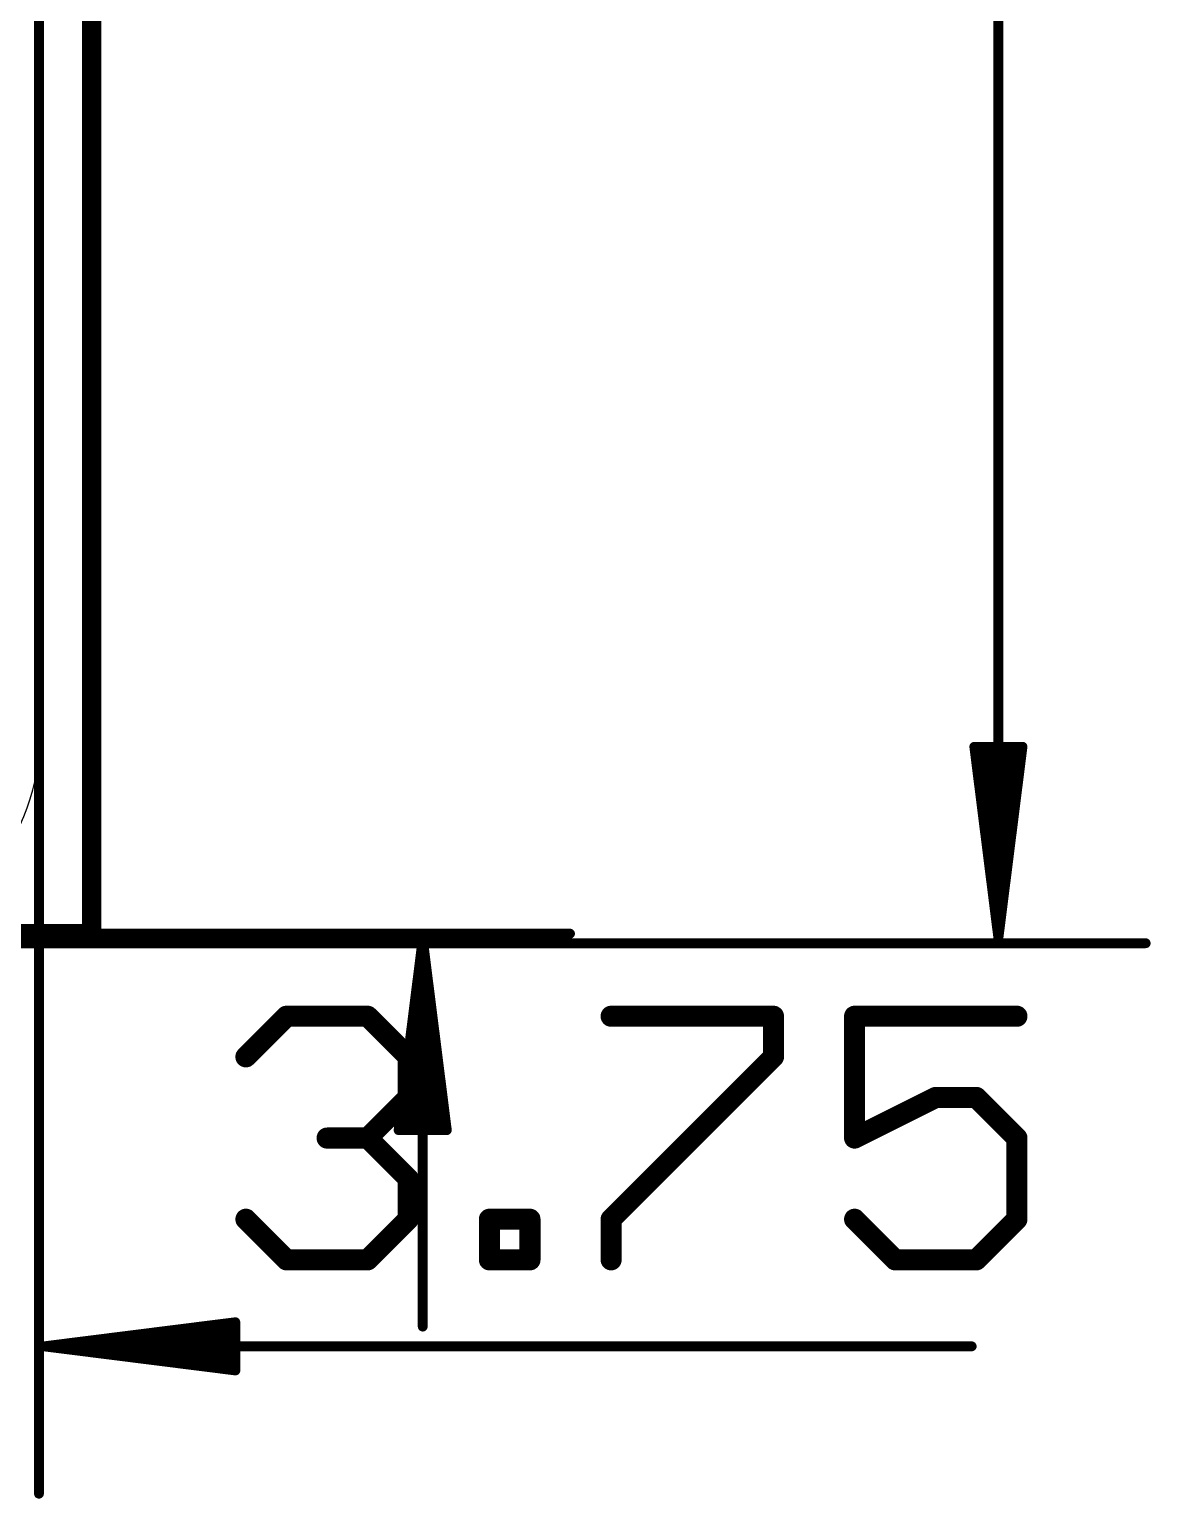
# Model space of a CAD drawing. Extents: x -21 to 68.1, y -13.1 to 62.4.
# Drawn here: x 53.21 to 68.05, y -7.48 to 11.97 of the extents above; entities that cross this region are included whole.
import ezdxf

# ---------------------------------------------------------------- set-up
doc = ezdxf.new("R2010")
doc.units = 0
for name, color, linetype in [('16', 132, 'CONTINUOUS'), ('20', 53, 'CONTINUOUS'), ('47', 253, 'CONTINUOUS')]:
    doc.layers.add(name, color=color, linetype=linetype)

msp = doc.modelspace()

# ---------------------------------------------------------------- linework, layer by layer
at = {"layer": '16', "const_width": 0.254}
for points in [[(54.038, 0), (54.038, 41.005)], [(0, 0), (54.038, 0)]]:
    msp.add_lwpolyline(points, dxfattribs=at)
at = {"layer": '16', "const_width": 0.127}
for points in [[(53.9745, 0, 1), (54.1015, 0)], [(54.038, -0.0635, 1), (54.038, 0.0635)]]:
    msp.add_lwpolyline(points, format="xyb", dxfattribs=at)
at = {"layer": '20'}
msp.add_line((53.34, 38.1), (53.34, 2.54), dxfattribs=at)
msp.add_arc((50.8, 2.54), 2.54, 270, 0, dxfattribs=at)
at = {"layer": '47'}
for points, const_width in [([(66.04, 40.448), (66.04, -0.062)], 0.13), ([(53.34, 15.875), (53.34, -7.411)], 0.13), ([(66.04, -0.062), (65.7208, 2.473)], 0.13), ([(65.7208, 2.473), (66.3592, 2.473)], 0.13), ([(66.04, -0.062), (65.78, 2.473)], 0.13), ([(66.04, -0.062), (65.91, 2.473)], 0.13), ([(66.3592, 2.473), (66.04, -0.062)], 0.13), ([(66.17, 2.473), (66.04, -0.062)], 0.13), ([(66.3, 2.473), (66.04, -0.062)], 0.13), ([(49.022, 0), (60.37, 0)], 0.13), ([(58.42, -0.065), (58.1008, -2.6)], 0.13), ([(58.42, -0.065), (58.16, -2.6)], 0.13), ([(58.42, -0.065), (58.29, -2.6)], 0.13), ([(58.42, -0.065), (58.42, -5.2)], 0.13), ([(58.7392, -2.6), (58.42, -0.065)], 0.13), ([(58.55, -2.6), (58.42, -0.065)], 0.13), ([(58.68, -2.6), (58.42, -0.065)], 0.13), ([(49.403, -0.127), (67.99, -0.127)], 0.13), ([(56.0797, -1.6302), (56.6169, -1.0929)], 0.2794), ([(56.6169, -1.0929), (57.6914, -1.0929)], 0.2794), ([(57.6914, -1.0929), (58.2286, -1.6302)], 0.2794), ([(60.9138, -1.0929), (63.0627, -1.0929)], 0.2794), ([(63.0627, -1.0929), (63.0627, -1.6302)], 0.2794), ([(66.2855, -1.0929), (64.1366, -1.0929)], 0.2794), ([(64.1366, -1.0929), (64.1366, -2.7046)], 0.2794), ([(58.2286, -1.6302), (58.2286, -2.1674)], 0.2794), ([(63.0627, -1.6302), (60.9138, -3.7791)], 0.2794), ([(58.2286, -2.1674), (57.6914, -2.7046)], 0.2794), ([(64.1366, -2.7046), (65.211, -2.1674)], 0.2794), ([(65.211, -2.1674), (65.7483, -2.1674)], 0.2794), ([(65.7483, -2.1674), (66.2855, -2.7046)], 0.2794), ([(57.6914, -2.7046), (57.1542, -2.7046)], 0.2794), ([(57.6914, -2.7046), (58.2286, -3.2419)], 0.2794), ([(58.1008, -2.6), (58.7392, -2.6)], 0.13), ([(66.2855, -2.7046), (66.2855, -3.7791)], 0.2794), ([(58.2286, -3.2419), (58.2286, -3.7791)], 0.2794), ([(56.6169, -4.3163), (56.0797, -3.7791)], 0.2794), ([(58.2286, -3.7791), (57.6914, -4.3163)], 0.2794), ([(59.3025, -4.3163), (59.3025, -3.7791)], 0.2794), ([(59.3025, -3.7791), (59.8397, -3.7791)], 0.2794), ([(59.8397, -3.7791), (59.8397, -4.3163)], 0.2794), ([(60.9138, -3.7791), (60.9138, -4.3163)], 0.2794), ([(64.6738, -4.3163), (64.1366, -3.7791)], 0.2794), ([(66.2855, -3.7791), (65.7483, -4.3163)], 0.2794), ([(57.6914, -4.3163), (56.6169, -4.3163)], 0.2794), ([(59.8397, -4.3163), (59.3025, -4.3163)], 0.2794), ([(65.7483, -4.3163), (64.6738, -4.3163)], 0.2794), ([(53.405, -5.461), (55.94, -5.1418)], 0.13), ([(53.405, -5.461), (55.94, -5.201)], 0.13), ([(55.94, -5.1418), (55.94, -5.7802)], 0.13), ([(53.405, -5.461), (55.94, -5.331)], 0.13), ([(53.405, -5.461), (65.6871, -5.461)], 0.13), ([(55.94, -5.7802), (53.405, -5.461)], 0.13), ([(55.94, -5.591), (53.405, -5.461)], 0.13), ([(55.94, -5.721), (53.405, -5.461)], 0.13)]:
    msp.add_lwpolyline(points, dxfattribs=dict(at, const_width=const_width))
for points, const_width in [([(65.753, 2.4771, 1), (65.6885, 2.4689)], 0.065), ([(65.7208, 2.5055, 1), (65.7208, 2.4405)], 0.065), ([(65.8123, 2.4763, 1), (65.7477, 2.4697)], 0.065), ([(65.9425, 2.4747, 1), (65.8775, 2.4713)], 0.065), ([(66.2025, 2.4713, 1), (66.1375, 2.4747)], 0.065), ([(66.3323, 2.4697, 1), (66.2677, 2.4763)], 0.065), ([(66.3915, 2.4689, 1), (66.327, 2.4771)], 0.065), ([(66.3592, 2.4405, 1), (66.3592, 2.5055)], 0.065), ([(58.4525, -0.0667, 1), (58.3875, -0.0633)], 0.065), ([(58.4525, -0.0633, 1), (58.3875, -0.0667)], 0.065), ([(60.37, -0.0325, 1), (60.37, 0.0325)], 0.065), ([(58.4525, -0.065, 1), (58.3875, -0.065)], 0.065), ([(58.4522, -0.0609, 1), (58.3878, -0.0691)], 0.065), ([(58.4523, -0.0617, 1), (58.3877, -0.0683)], 0.065), ([(58.4523, -0.0683, 1), (58.3877, -0.0617)], 0.065), ([(58.4522, -0.0691, 1), (58.3878, -0.0609)], 0.065), ([(66.0078, -0.0579, 1), (66.0722, -0.0661)], 0.065), ([(66.0077, -0.0587, 1), (66.0723, -0.0653)], 0.065), ([(66.0075, -0.0637, 1), (66.0725, -0.0603)], 0.065), ([(66.0075, -0.0603, 1), (66.0725, -0.0637)], 0.065), ([(66.0075, -0.062, 1), (66.0725, -0.062)], 0.065), ([(66.0077, -0.0653, 1), (66.0723, -0.0587)], 0.065), ([(66.0078, -0.0661, 1), (66.0722, -0.0579)], 0.065), ([(67.99, -0.1595, 1), (67.99, -0.0945)], 0.065), ([(56.6169, -1.0231, 1), (56.6169, -1.1628)], 0.1397), ([(56.6663, -1.1423, 1), (56.5675, -1.0436)], 0.1397), ([(57.7408, -1.0436, 1), (57.642, -1.1423)], 0.1397), ([(57.6914, -1.1628, 1), (57.6914, -1.0231)], 0.1397), ([(60.9138, -1.0231, 1), (60.9138, -1.1628)], 0.1397), ([(63.1326, -1.0929, 1), (62.9929, -1.0929)], 0.1397), ([(63.0627, -1.1628, 1), (63.0627, -1.0231)], 0.1397), ([(64.2064, -1.0929, 1), (64.0667, -1.0929)], 0.1397), ([(64.1366, -1.0231, 1), (64.1366, -1.1628)], 0.1397), ([(66.2855, -1.1628, 1), (66.2855, -1.0231)], 0.1397), ([(56.0303, -1.5808, 1), (56.1291, -1.6796)], 0.1397), ([(58.2985, -1.6302, 1), (58.1588, -1.6302)], 0.1397), ([(58.1792, -1.6796, 1), (58.278, -1.5808)], 0.1397), ([(63.1121, -1.6796, 1), (63.0133, -1.5808)], 0.1397), ([(62.9929, -1.6302, 1), (63.1326, -1.6302)], 0.1397), ([(58.1588, -2.1674, 1), (58.2985, -2.1674)], 0.1397), ([(58.278, -2.2168, 1), (58.1792, -2.118)], 0.1397), ([(65.211, -2.0975, 1), (65.211, -2.2372)], 0.1397), ([(65.2423, -2.2299, 1), (65.1798, -2.1049)], 0.1397), ([(65.7976, -2.118, 1), (65.6989, -2.2168)], 0.1397), ([(65.7483, -2.2372, 1), (65.7483, -2.0975)], 0.1397), ([(57.1542, -2.6348, 1), (57.1542, -2.7745)], 0.1397), ([(57.7408, -2.6552, 1), (57.642, -2.754)], 0.1397), ([(57.642, -2.6552, 1), (57.7408, -2.754)], 0.1397), ([(57.6914, -2.7745, 1), (57.6914, -2.6348)], 0.1397), ([(58.0685, -2.5959, 1), (58.133, -2.6041)], 0.065), ([(58.1008, -2.5675, 1), (58.1008, -2.6325)], 0.065), ([(58.1277, -2.5967, 1), (58.1923, -2.6033)], 0.065), ([(58.2575, -2.5983, 1), (58.3225, -2.6017)], 0.065), ([(58.5175, -2.6017, 1), (58.5825, -2.5983)], 0.065), ([(58.6477, -2.6033, 1), (58.7123, -2.5967)], 0.065), ([(58.707, -2.6041, 1), (58.7715, -2.5959)], 0.065), ([(58.7392, -2.6325, 1), (58.7392, -2.5675)], 0.065), ([(64.1053, -2.6421, 1), (64.1678, -2.7671)], 0.1397), ([(64.0667, -2.7046, 1), (64.2064, -2.7046)], 0.1397), ([(66.3553, -2.7046, 1), (66.2156, -2.7046)], 0.1397), ([(66.2361, -2.754, 1), (66.3349, -2.6552)], 0.1397), ([(58.2985, -3.2419, 1), (58.1588, -3.2419)], 0.1397), ([(58.1792, -3.2912, 1), (58.278, -3.1925)], 0.1397), ([(56.1291, -3.7297, 1), (56.0303, -3.8285)], 0.1397), ([(58.278, -3.8285, 1), (58.1792, -3.7297)], 0.1397), ([(59.3723, -3.7791, 1), (59.2326, -3.7791)], 0.1397), ([(59.3025, -3.7092, 1), (59.3025, -3.8489)], 0.1397), ([(59.9095, -3.7791, 1), (59.7698, -3.7791)], 0.1397), ([(59.8397, -3.8489, 1), (59.8397, -3.7092)], 0.1397), ([(60.9837, -3.7791, 1), (60.844, -3.7791)], 0.1397), ([(60.8644, -3.7297, 1), (60.9632, -3.8285)], 0.1397), ([(64.186, -3.7297, 1), (64.0872, -3.8285)], 0.1397), ([(66.3349, -3.8285, 1), (66.2361, -3.7297)], 0.1397), ([(58.1588, -3.7791, 1), (58.2985, -3.7791)], 0.1397), ([(66.2156, -3.7791, 1), (66.3553, -3.7791)], 0.1397), ([(56.6169, -4.2465, 1), (56.6169, -4.3861)], 0.1397), ([(56.5675, -4.3657, 1), (56.6663, -4.2669)], 0.1397), ([(57.642, -4.2669, 1), (57.7408, -4.3657)], 0.1397), ([(57.6914, -4.3861, 1), (57.6914, -4.2465)], 0.1397), ([(59.2326, -4.3163, 1), (59.3723, -4.3163)], 0.1397), ([(59.3025, -4.2465, 1), (59.3025, -4.3861)], 0.1397), ([(59.7698, -4.3163, 1), (59.9095, -4.3163)], 0.1397), ([(59.8397, -4.3861, 1), (59.8397, -4.2465)], 0.1397), ([(60.844, -4.3163, 1), (60.9837, -4.3163)], 0.1397), ([(64.6738, -4.2465, 1), (64.6738, -4.3861)], 0.1397), ([(64.6244, -4.3657, 1), (64.7232, -4.2669)], 0.1397), ([(65.6989, -4.2669, 1), (65.7976, -4.3657)], 0.1397), ([(65.7483, -4.3861, 1), (65.7483, -4.2465)], 0.1397), ([(55.9725, -5.1418, 1), (55.9075, -5.1418)], 0.065), ([(55.9441, -5.174, 1), (55.9359, -5.1095)], 0.065), ([(55.9433, -5.2333, 1), (55.9367, -5.1687)], 0.065), ([(58.3875, -5.2, 1), (58.4525, -5.2)], 0.065), ([(53.405, -5.4285, 1), (53.405, -5.4935)], 0.065), ([(53.4091, -5.4288, 1), (53.4009, -5.4932)], 0.065), ([(53.4033, -5.4285, 1), (53.4067, -5.4935)], 0.065), ([(53.4067, -5.4285, 1), (53.4033, -5.4935)], 0.065), ([(53.4083, -5.4287, 1), (53.4017, -5.4933)], 0.065), ([(53.4017, -5.4287, 1), (53.4083, -5.4933)], 0.065), ([(53.4009, -5.4288, 1), (53.4091, -5.4932)], 0.065), ([(55.9417, -5.3635, 1), (55.9383, -5.2985)], 0.065), ([(65.6871, -5.4935, 1), (65.6871, -5.4285)], 0.065), ([(55.9383, -5.6235, 1), (55.9417, -5.5585)], 0.065), ([(55.9075, -5.7802, 1), (55.9725, -5.7802)], 0.065), ([(55.9359, -5.8125, 1), (55.9441, -5.748)], 0.065), ([(55.9367, -5.7533, 1), (55.9433, -5.6887)], 0.065), ([(53.3075, -7.411, 1), (53.3725, -7.411)], 0.065)]:
    msp.add_lwpolyline(points, format="xyb", dxfattribs=dict(at, const_width=const_width))

doc.saveas('drawing.dxf')
